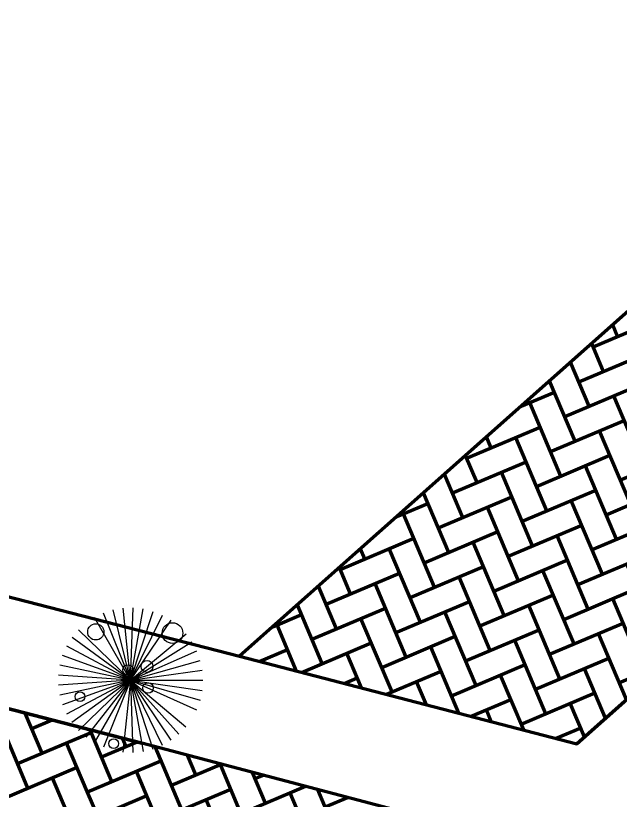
# Model space of a CAD drawing. Header units: millimetres. Extents: x 111 to 1506, y 14 to 566.
# Drawn here: x 256.06 to 260.24, y 145.87 to 151.29 of the extents above; entities that cross this region are included whole.
import ezdxf

# ---------------------------------------------------------------- set-up
doc = ezdxf.new("R2010")
doc.units = ezdxf.units.MM
doc.layers.add('FURN', color=253, linetype='Continuous')
doc.layers.add('G', color=254, linetype='Continuous', lineweight=5)
pattern_1 = [(22.914772, (797.12783, 1599.99595), (0.097837146, 0.241122153), [0.552, -0.184]), (112.914772, (797.29731, 1600.0676), (0.097837146, 0.241122153), [0.552, -0.184])]

msp = doc.modelspace()

# ---------------------------------------------------------------- hatches: boundary and pattern name
at = {"layer": 'G', "lineweight": 100, "ltscale": 1000}
h = msp.add_hatch(dxfattribs=at)
h.set_pattern_fill('AR-HBONE', color=256, scale=0.046, angle=-22.08523, style=0)
h.set_pattern_definition(pattern_1)
h.paths.add_polyline_path([(257.60495, 146.86661), (259.93695, 146.2626), (262.84483, 148.84453), (261.44506, 150.27627)])
h = msp.add_hatch(dxfattribs=at)
h.set_pattern_fill('AR-HBONE', color=256, scale=0.046, angle=-22.08523, style=0)
h.set_pattern_definition(pattern_1)
h.paths.add_polyline_path([(253.07799, 142.84708), (255.42655, 142.25779), (259.25142, 145.65391), (256.92913, 146.26654)])

# ---------------------------------------------------------------- linework, layer by layer
at = {"lineweight": 100, "ltscale": 1000}
for p, q in [((239.25796, 151.60517), (257.60495, 146.86661)), ((239.00357, 150.89626), (256.92913, 146.26654)), ((256.92913, 146.26654), (239.00357, 150.89626))]:
    msp.add_line(p, q, dxfattribs=at)
at = {"lineweight": 211, "ltscale": 1000}
for p, q in [((261.44506, 150.27627), (257.60495, 146.86661)), ((262.84483, 148.84453), (259.93695, 146.2626))]:
    msp.add_line(p, q, dxfattribs=at)
at = {"lineweight": 100, "ltscale": 1000}
for points in [[(261.44506, 150.27627), (257.60495, 146.86661)], [(257.60495, 146.86661), (259.93695, 146.2626), (262.84483, 148.84453)], [(253.07799, 142.84708), (255.42655, 142.25779), (259.25142, 145.65391), (256.92913, 146.26654)]]:
    msp.add_lwpolyline(points, dxfattribs=at)
at = {"layer": 'FURN', "color": 54, "ltscale": 0.1}
for q in [(256.73208, 147.1866), (256.80079, 147.19861), (256.87051, 147.20094), (256.93987, 147.19355), (257.00753, 147.17657), (256.60296, 147.13466), (256.66571, 147.16515), (257.07217, 147.15035), (257.13253, 147.11538), (256.49317, 147.04914), (257.23582, 147.0221), (256.44825, 146.99577), (257.27674, 146.9656), (257.30939, 146.90396), (256.38273, 146.87298), (256.3634, 146.80596), (257.33315, 146.83838), (257.34756, 146.77013), (256.35349, 146.66714), (256.35359, 146.7369), (256.38222, 146.53097), (256.44737, 146.40799), (256.49213, 146.35448), (256.60167, 146.26864), (256.66433, 146.23796), (256.79931, 146.20409), (257.35232, 146.70053), (257.34735, 146.63095), (257.33274, 146.56274), (257.30879, 146.49723), (257.23486, 146.37931), (257.1313, 146.28634), (257.07084, 146.25155), (256.93841, 146.20874)]:
    msp.add_line((256.85232, 146.70128), q, dxfattribs=at)
at = {"layer": 'FURN', "ltscale": 0.1}
for q in [(256.41119, 146.93667), (256.36309, 146.59805), (256.4105, 146.4672), (256.5439, 146.30773), (256.86902, 146.20156), (257.18633, 146.32921), (257.00612, 146.22552)]:
    msp.add_line((256.85232, 146.70128), q, dxfattribs=at)
at = {"layer": 'FURN', "color": 54, "ltscale": 0.1}
for centre, radius in [((256.61207, 147.03543), 0.05617), ((257.14199, 147.02674), 0.07141), ((256.83473, 146.77228), 0.03628), ((256.96596, 146.79635), 0.04084), ((256.97249, 146.64756), 0.03628), ((256.50327, 146.58803), 0.0337)]:
    msp.add_circle(centre, radius, dxfattribs=at)
at = {"layer": 'FURN', "ltscale": 0.1}
msp.add_circle((256.73523, 146.2633), 0.0337, dxfattribs=at)
at = {"layer": 'G', "linetype": 'Continuous', "lineweight": 100, "ltscale": 1000}
for p, q in [((256.24101, 146.19702), (256.12369, 146.47457)), ((256.14318, 145.9559), (255.92825, 146.46434)), ((256.16937, 146.3665), (256.31073, 146.42626)), ((256.07153, 146.12538), (256.57997, 146.34031)), ((256.69793, 146.06126), (256.57219, 146.35873)), ((256.55268, 145.93229), (256.41049, 146.26866)), ((256.65162, 146.17083), (256.89742, 146.27473)), ((256.8211, 146.24247), (256.79643, 146.30081)), ((255.9737, 145.88426), (256.48214, 146.09918)), ((256.40744, 145.80333), (256.31266, 146.02754))]:
    msp.add_line(p, q, dxfattribs=at)

doc.saveas('drawing.dxf')
